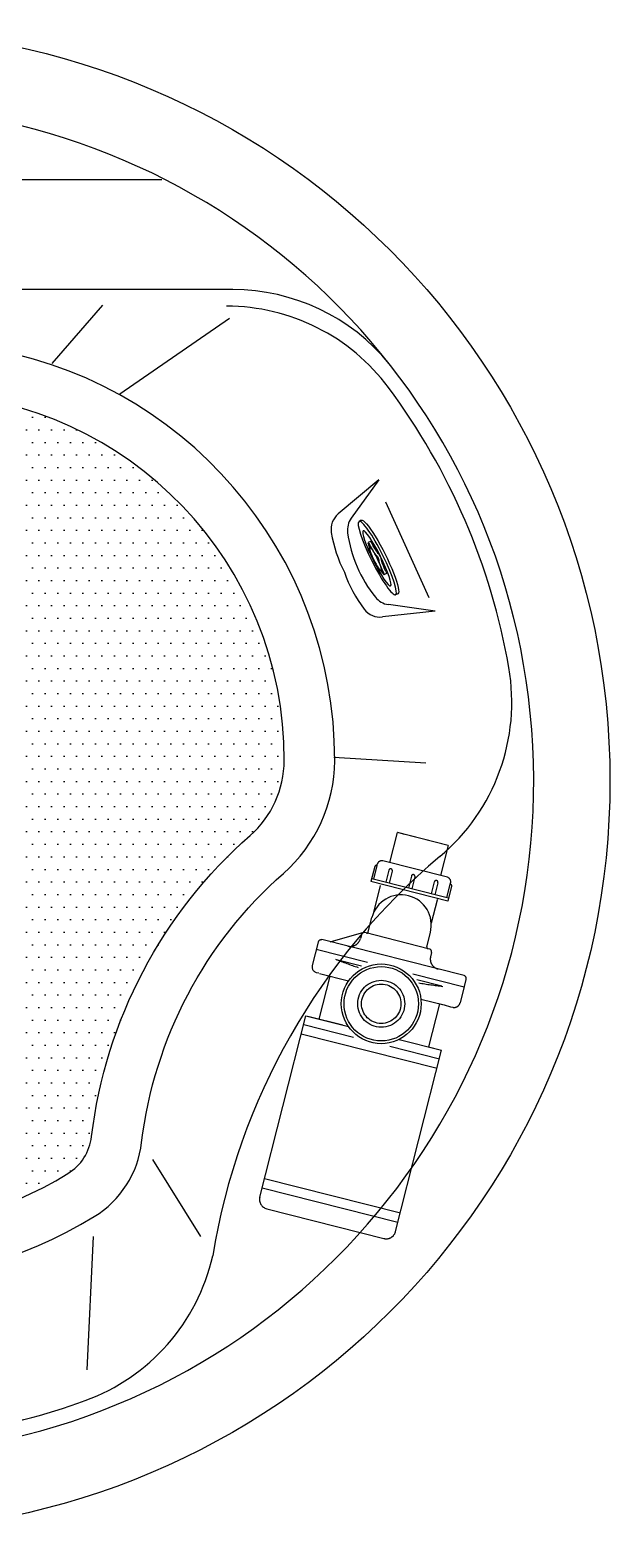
# Model space of a CAD drawing. Header units: millimetres. Extents: x -1272.84 to -1271.34, y 2198.98 to 2200.47.
# Drawn here: x -1271.918 to -1271.341, y 2198.976 to 2200.471 of the extents above; entities that cross this region are included whole.
import ezdxf

# ---------------------------------------------------------------- set-up
doc = ezdxf.new("R2010")
doc.units = ezdxf.units.MM
doc.header["$LTSCALE"] = 10
doc.linetypes.add('HIDDEN', pattern=[0.375, 0.25, -0.125])
for name, color, linetype in [('CONTOR05', 7, 'Continuous'), ('jacuzzi', 1, 'Continuous'), ('LCOTA02', 1, 'Continuous')]:
    doc.layers.add(name, color=color, linetype=linetype)

# ---------------------------------------------------------------- blocks, each defined once
blk = doc.blocks.new('A$C1E5B20B9')
at = {"layer": 'LCOTA02'}
for p, q in [((12, 80), (17, 80)), ((14.6, 57.5), (19.6, 57.5)), ((14.6, 22.5), (20, 22.5)), ((12, 0), (17, 0))]:
    blk.add_line(p, q, dxfattribs=at)
for centre, major_axis, start_param, end_param in [((12, 40), (0, 40), 0, 3.141593), ((8.2, 59), (0, 19), 3.648269, 4.519872), ((14.6, 54.8), (0, 2.68), 6.283185, 7.661464), ((13.2, 59), (0, 19), 3.648269, 4.519872), ((19.6, 54.8), (0, 2.68), 5.533225, 7.661464), ((24, 70.7), (0, 19), 2.391632, 3.263235), ((24.8, 49.2), (0, 2.68), 4.276588, 6.404827), ((30.7, 40), (0, 19), 1.134995, 2.006598), ((11.3, 40), (0, 2.68), 0.506677, 2.634916), ((8.2, 21), (0, 19), 4.904906, 5.776509), ((16.3, 40), (0, 2.68), 0.506677, 2.634916), ((13.2, 21), (0, 19), 4.904906, 5.776509), ((24.8, 30.8), (0, 2.68), 3.019951, 5.14819), ((14.6, 25.2), (0, 2.68), 1.763314, 3.141593), ((19.6, 25.2), (0, 2.68), 1.763314, 3.891553), ((24, 9.3), (0, 19), 6.161543, 7.033146)]:
    blk.add_ellipse(centre, major_axis=major_axis, ratio=0.3, start_param=start_param, end_param=end_param, dxfattribs=at)
for centre, major_axis, ratio in [((17, 40), (0, 40), 0.3), ((18, 40), (0, 30), 0.266667), ((21, 40), (0, 12.5), 0.3)]:
    blk.add_ellipse(centre, major_axis=major_axis, ratio=ratio, dxfattribs=at)
blk = doc.blocks.new('A$C00053991')
at = {"layer": 'CONTOR05', "xscale": 0.5, "zscale": 0.5}
blk.add_blockref('A$C1E5B20B9', (0, 0), dxfattribs=at)
blk = doc.blocks.new('A$C691B2982')
at = {"layer": 'CONTOR05', "xscale": 0.1, "yscale": 0.1, "zscale": 0.1}
blk.add_blockref('A$C00053991', (0, 0), dxfattribs=at)
blk = doc.blocks.new('A$C159910E5')
at = {"layer": 'CONTOR05', "rotation": 270}
blk.add_blockref('A$C691B2982', (0, 1.45), dxfattribs=at)
blk = doc.blocks.new('A$C3BF32979')
at = {"layer": 'CONTOR05', "rotation": 314.9999999999977}
blk.add_blockref('A$C159910E5', (-0.4, 5.26), dxfattribs=at)
blk = doc.blocks.new('*E9')
at = {"layer": 'CONTOR05', "rotation": 135.000000000004}
blk.add_blockref('A$C3BF32979', (4.89, 4), dxfattribs=at)

msp = doc.modelspace()

# ---------------------------------------------------------------- hatches: boundary and pattern name
at = {"layer": 'jacuzzi'}
h = msp.add_hatch(dxfattribs=at)
h.set_pattern_fill('DOTS', color=256, scale=0.2, style=0)
h.set_pattern_definition([(0, (-1272.765137, 2197.96073), (0.00625, 0.0125), [0, -0.0125])])
edge = h.paths.add_edge_path()
edge.add_arc((-1272.2705, 2199.3757), 0.0502, 186.8412, 238.5478)
edge.add_arc((-1272.0884, 2199.6735), 0.3992, 238.5478, 301.4522)
edge.add_arc((-1271.9063, 2199.3757), 0.0502, 301.4522, 353.1588)
edge.add_arc((-1271.3856, 2199.3133), 0.4742, 131.3313, 173.1588, ccw=False)
edge.add_arc((-1271.7647, 2199.7443), 0.0998, 311.3313, 359.8424)
edge.add_arc((-1272.0297, 2199.745), 0.3648, 359.8424, 447.6462)
edge.add_arc((-1272.0155, 2200.0895), 0.0201, 87.6462, 152.4293)
edge.add_arc((-1272.0884, 2200.1275), 0.0622, 270, 332.4293, ccw=False)
edge.add_arc((-1272.0884, 2200.1275), 0.0622, 207.5707, 270, ccw=False)
edge.add_arc((-1272.1613, 2200.0895), 0.0201, 27.5707, 92.3538)
edge.add_arc((-1272.1471, 2199.745), 0.3648, 92.3538, 180.1576)
edge.add_arc((-1272.4121, 2199.7443), 0.0998, 180.1576, 228.6687)
edge.add_arc((-1272.7912, 2199.3133), 0.4742, 6.8412, 48.6687, ccw=False)

# ---------------------------------------------------------------- linework, layer by layer
for p, q in [((-1271.9356, 2200.3225), (-1271.7866, 2200.3225)), ((-1271.7159, 2200.2128), (-1271.9352, 2200.2128)), ((-1271.8456, 2200.1974), (-1271.896, 2200.1393)), ((-1271.8283, 2200.109), (-1271.7194, 2200.1843)), ((-1271.5708, 2200.0235), (-1271.6112, 2199.9895)), ((-1271.5708, 2200.0235), (-1271.5983, 2199.9852)), ((-1271.5206, 2199.906), (-1271.5639, 2200.0011)), ((-1271.5147, 2199.8928), (-1271.5672, 2199.887)), ((-1271.5147, 2199.8928), (-1271.5613, 2199.8993)), ((-1271.6156, 2199.7474), (-1271.5239, 2199.7416)), ((-1271.796, 2199.3468), (-1271.7482, 2199.2704)), ((-1271.8549, 2199.2704), (-1271.8613, 2199.1374))]:
    msp.add_line(p, q, dxfattribs=at)
at = {"layer": 'jacuzzi', "linetype": 'HIDDEN'}
for p, q in [((-1271.5526, 2199.6725), (-1271.5602, 2199.6424)), ((-1271.5018, 2199.6596), (-1271.5521, 2199.6723)), ((-1271.5485, 2199.6714), (-1271.552, 2199.6723)), ((-1271.5449, 2199.6705), (-1271.5485, 2199.6714)), ((-1271.5017, 2199.6596), (-1271.5485, 2199.6714)), ((-1271.5018, 2199.6596), (-1271.5094, 2199.6295)), ((-1271.5017, 2199.6596), (-1271.5093, 2199.6295)), ((-1271.5727, 2199.6397), (-1271.5762, 2199.6259)), ((-1271.5727, 2199.6397), (-1271.5724, 2199.6408)), ((-1271.5726, 2199.6397), (-1271.5723, 2199.6408)), ((-1271.5026, 2199.6278), (-1271.5669, 2199.6441)), ((-1271.5026, 2199.6278), (-1271.5669, 2199.6441)), ((-1271.5021, 2199.6041), (-1271.5786, 2199.6235)), ((-1271.5014, 2199.607), (-1271.5779, 2199.6264)), ((-1271.5694, 2199.6195), (-1271.5765, 2199.5913)), ((-1271.5032, 2199.6074), (-1271.4994, 2199.6223)), ((-1271.5128, 2199.6052), (-1271.5186, 2199.5822)), ((-1271.5125, 2199.606), (-1271.5126, 2199.6055)), ((-1271.5813, 2199.5734), (-1271.5777, 2199.5877)), ((-1271.486, 2199.53), (-1271.6275, 2199.5658)), ((-1271.5861, 2199.5727), (-1271.6195, 2199.5633)), ((-1271.5881, 2199.5707), (-1271.5891, 2199.5668)), ((-1271.5205, 2199.5564), (-1271.5847, 2199.5727)), ((-1271.5231, 2199.5586), (-1271.5194, 2199.5729)), ((-1271.6311, 2199.5633), (-1271.637, 2199.54)), ((-1271.582, 2199.5429), (-1271.633, 2199.5558)), ((-1271.5184, 2199.553), (-1271.5195, 2199.5487)), ((-1271.6129, 2199.5461), (-1271.5881, 2199.5398)), ((-1271.6306, 2199.5323), (-1271.6327, 2199.5328)), ((-1271.6306, 2199.5323), (-1271.6327, 2199.5328)), ((-1271.63, 2199.4867), (-1271.6191, 2199.5294)), ((-1271.486, 2199.5185), (-1271.5369, 2199.5314)), ((-1271.5082, 2199.5195), (-1271.533, 2199.5258)), ((-1271.4858, 2199.5191), (-1271.49, 2199.5028)), ((-1271.4858, 2199.5191), (-1271.49, 2199.5028)), ((-1271.4841, 2199.526), (-1271.4862, 2199.5177)), ((-1271.6891, 2199.3094), (-1271.6433, 2199.49)), ((-1271.6433, 2199.49), (-1271.6067, 2199.4808)), ((-1271.6433, 2199.49), (-1271.601, 2199.4793)), ((-1271.6413, 2199.4895), (-1271.6067, 2199.4808)), ((-1271.6413, 2199.4895), (-1271.6067, 2199.4808)), ((-1271.5106, 2199.5019), (-1271.5215, 2199.4591)), ((-1271.4994, 2199.499), (-1271.4973, 2199.4985)), ((-1271.4994, 2199.499), (-1271.4973, 2199.4985)), ((-1271.6455, 2199.4813), (-1271.596, 2199.4687)), ((-1271.6479, 2199.472), (-1271.5129, 2199.4378)), ((-1271.5599, 2199.4596), (-1271.5106, 2199.4471)), ((-1271.5505, 2199.4665), (-1271.5083, 2199.4558)), ((-1271.5215, 2199.4591), (-1271.5083, 2199.4558)), ((-1271.5541, 2199.2752), (-1271.5083, 2199.4558)), ((-1271.6844, 2199.3279), (-1271.5494, 2199.2937)), ((-1271.6868, 2199.3187), (-1271.5518, 2199.2844)), ((-1271.6822, 2199.2978), (-1271.5657, 2199.2683))]:
    msp.add_line(p, q, dxfattribs=at)
at = {"layer": 'jacuzzi'}
msp.add_lwpolyline([(-1272.2063, 2200.1557, 0.373711), (-1272.5621, 2199.7439, 0.214889), (-1272.5111, 2199.6317, -0.18456), (-1272.3702, 2199.3638, 0.22952), (-1272.3229, 2199.2901, 0.281579), (-1271.8539, 2199.2901, 0.22952), (-1271.8067, 2199.3638, -0.18456), (-1271.6657, 2199.6317, 0.214889), (-1271.6147, 2199.7439, 0.373711), (-1271.9705, 2200.1557)], format="xyb", dxfattribs=at)
msp.add_lwpolyline([(-1272.3203, 2199.3698, 0.22952), (-1272.2967, 2199.3329, 0.281579), (-1271.8801, 2199.3329, 0.22952), (-1271.8565, 2199.3698, -0.18456), (-1271.6988, 2199.6694, 0.214889), (-1271.6649, 2199.744, 0.40303), (-1272.0147, 2200.1095, 0.290447), (-1272.0333, 2200.0987, -0.279343), (-1272.0884, 2200.0654, -0.279343), (-1272.1435, 2200.0987, 0.290447), (-1272.1621, 2200.1095, 0.40303), (-1272.5119, 2199.744, 0.214889), (-1272.478, 2199.6694, -0.18456)], format="xyb", close=True, dxfattribs=at)
at = {"layer": 'jacuzzi', "linetype": 'HIDDEN'}
for points in [[(-1271.5749, 2199.6384), (-1271.5786, 2199.6235)], [(-1271.5609, 2199.6348), (-1271.5639, 2199.6228)], [(-1271.5574, 2199.6339), (-1271.5604, 2199.6219)], [(-1271.5384, 2199.6291), (-1271.5414, 2199.6171)], [(-1271.5349, 2199.6282), (-1271.5379, 2199.6162)], [(-1271.5156, 2199.6233), (-1271.5186, 2199.6113)], [(-1271.5121, 2199.6224), (-1271.5151, 2199.6104)], [(-1271.4984, 2199.619), (-1271.5021, 2199.6041)], [(-1271.6299, 2199.5321), (-1271.6008, 2199.5248)], [(-1271.529, 2199.5065), (-1271.5058, 2199.5007), (-1271.4994, 2199.499)], [(-1271.5106, 2199.5019), (-1271.5058, 2199.5007), (-1271.4994, 2199.499)]]:
    msp.add_lwpolyline(points, dxfattribs=at)
at = {"layer": 'jacuzzi', "color": 3}
msp.add_circle((-1272.0884, 2199.7237), 0.7475, dxfattribs=at)
at = {"layer": 'jacuzzi', "linetype": 'HIDDEN'}
for radius in [0.0397, 0.037, 0.0234, 0.0196]:
    msp.add_circle((-1271.5684, 2199.5019), radius, dxfattribs=at)
at = {"layer": 'jacuzzi'}
for centre, radius, start, end in [((-1272.0884, 2199.7237), 0.6717, 278.7374, 261.2626), ((-1271.7159, 2200.0121), 0.2007, 39.2395, 90), ((-1271.7223, 2199.9956), 0.2007, 36.6087, 90), ((-1272.0884, 2199.7237), 0.6567, 9.904, 36.6087), ((-1271.5983, 2199.9742), 0.02, 130.1245, 189.1111), ((-1271.582, 2199.9736), 0.02, 144.356, 187.8175), ((-1271.4896, 2199.9916), 0.1301, 189.1111, 207.5395), ((-1271.4686, 2199.9891), 0.1345, 187.8175, 202.8983), ((-1271.4819, 2199.9737), 0.1301, 198.9732, 217.4016), ((-1271.4692, 2199.9907), 0.1345, 203.6144, 218.6952), ((-1271.5694, 2199.9068), 0.02, 217.4016, 276.3882), ((-1271.5586, 2199.9191), 0.02, 218.6952, 262.1567), ((-1271.6392, 2199.8021), 0.2007, 310.0307, 9.904), ((-1271.0874, 2199.1452), 0.6572, 130.0307, 170.7468), ((-1271.9317, 2199.2954), 0.2007, 290.096, 347.1888), ((-1272.0884, 2199.7237), 0.6567, 278.9294, 290.096)]:
    msp.add_arc(centre, radius, start, end, dxfattribs=at)
at = {"layer": 'jacuzzi', "linetype": 'HIDDEN'}
for centre, radius, start, end in [((-1271.5731, 2199.6379), 0.0018, 75.7714, 165.7714), ((-1271.568, 2199.6397), 0.0045, 75.7714, 165.7714), ((-1271.5591, 2199.6344), 0.0018, 345.7714, 165.7714), ((-1271.5366, 2199.6287), 0.0018, 345.7714, 165.7714), ((-1271.5138, 2199.6229), 0.0018, 345.7714, 165.7714), ((-1271.5037, 2199.6234), 0.0045, 345.7714, 75.7714), ((-1271.5486, 2199.5803), 0.03, 345.7714, 165.7714), ((-1271.5001, 2199.6194), 0.0018, 345.7714, 75.7714), ((-1271.5118, 2199.6058), 0.000743, 90.6296, 165.7714), ((-1271.6284, 2199.5626), 0.00286, 75.7714, 165.7714), ((-1271.5992, 2199.5694), 0.0104, 255.7714, 345.7714), ((-1271.5854, 2199.5699), 0.00286, 75.7714, 165.7714), ((-1271.5827, 2199.5737), 0.00145, 255.7714, 345.7714), ((-1271.5217, 2199.5582), 0.00145, 165.7714, 255.7714), ((-1271.5212, 2199.5537), 0.00286, 345.7714, 75.7714), ((-1271.5092, 2199.5466), 0.0104, 165.7714, 255.7714), ((-1271.6312, 2199.5387), 0.00601, 165.7714, 255.7714), ((-1271.6312, 2199.5387), 0.00601, 165.7714, 255.7714), ((-1271.4583, 2199.9342), 0.4179, 248.1417, 251.435), ((-1271.4592, 2199.9344), 0.4179, 260.1078, 263.4011), ((-1271.4867, 2199.5272), 0.00286, 345.7714, 75.7714), ((-1271.4958, 2199.5043), 0.00601, 255.7714, 345.7714), ((-1271.4958, 2199.5043), 0.00601, 255.7714, 345.7714), ((-1271.6799, 2199.3071), 0.00954, 165.7714, 255.7714), ((-1271.5634, 2199.2775), 0.00954, 255.7714, 345.7714)]:
    msp.add_arc(centre, radius, start, end, dxfattribs=at)

# ---------------------------------------------------------------- block references
at = {"layer": 'jacuzzi', "xscale": -0.01020408177144148, "yscale": 0.01020408177146237, "zscale": 0.01020408177148411, "rotation": 26.47546547590396}
msp.add_blockref('*E9', (-1271.5463, 2199.9129), dxfattribs=at)

doc.saveas('drawing.dxf')
